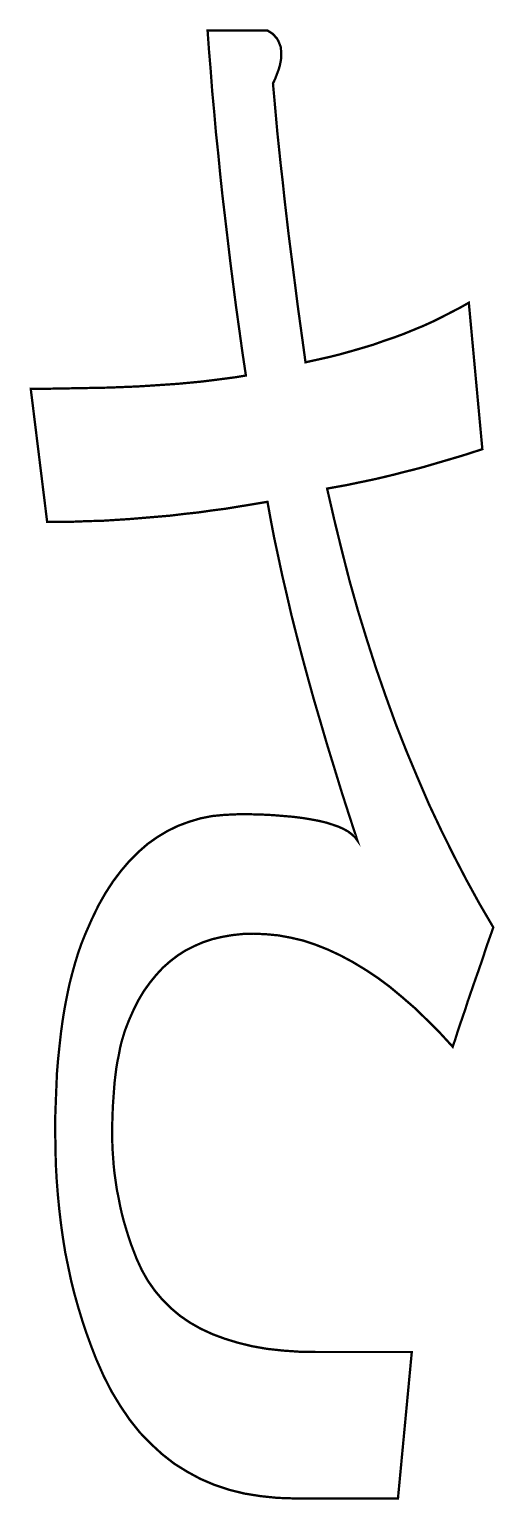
# Model space of a CAD drawing. Extents: x 27 to 67, y 104 to 232.
import ezdxf

# ---------------------------------------------------------------- set-up
doc = ezdxf.new("R2010")
doc.units = 0
doc.layers.get('0').update_dxf_attribs({"linetype": 'CONTINUOUS'})

msp = doc.modelspace()

# ---------------------------------------------------------------- linework, layer by layer
at = {"const_width": 0.2}
msp.add_lwpolyline([(47.625, 190.65), (46.425, 190.45), (45.2, 190.25), (44, 190.05), (42.8, 189.9), (41.6, 189.725), (40.4, 189.6), (39.2, 189.45), (38, 189.35), (36.8, 189.25), (35.625, 189.15), (34.425, 189.075), (33.25, 189), (32.05, 188.975), (30.875, 188.925), (29.675, 188.9), (28.5, 188.9), (27.075, 200.475), (28.5, 200.475), (29.9, 200.5), (31.25, 200.525), (32.6, 200.55), (33.875, 200.575), (35.125, 200.625), (36.35, 200.675), (37.55, 200.75), (38.675, 200.825), (39.8, 200.9), (40.875, 201), (41.925, 201.1), (42.925, 201.225), (43.9, 201.35), (44.85, 201.475), (45.75, 201.625), (45.45, 203.625), (45.175, 205.625), (44.9, 207.575), (44.65, 209.525), (44.4, 211.475), (44.175, 213.4), (43.95, 215.3), (43.725, 217.175), (43.525, 219.05), (43.35, 220.9), (43.15, 222.725), (43, 224.525), (42.825, 226.325), (42.7, 228.1), (42.55, 229.85), (42.425, 231.6), (47.625, 231.6), (47.875, 231.45), (48.1, 231.3), (48.275, 231.1), (48.45, 230.9), (48.575, 230.675), (48.675, 230.425), (48.775, 230.175), (48.8, 229.9), (48.825, 229.6), (48.825, 229.275), (48.775, 228.95), (48.7, 228.575), (48.6, 228.225), (48.45, 227.825), (48.3, 227.425), (48.1, 227), (48.225, 225.625), (48.35, 224.225), (48.475, 222.8), (48.625, 221.375), (48.775, 219.925), (48.95, 218.45), (49.1, 216.975), (49.275, 215.475), (49.45, 213.95), (49.65, 212.4), (49.85, 210.85), (50.05, 209.275), (50.25, 207.675), (50.475, 206.05), (50.7, 204.425), (50.925, 202.775), (51.95, 203), (52.95, 203.225), (53.95, 203.475), (54.925, 203.75), (55.875, 204.025), (56.8, 204.3), (57.7, 204.625), (58.6, 204.925), (59.475, 205.25), (60.325, 205.6), (61.175, 205.95), (62, 206.325), (62.8, 206.725), (63.575, 207.125), (64.35, 207.525), (65.1, 207.95), (66.275, 195.225), (65.425, 194.95), (64.575, 194.675), (63.725, 194.425), (62.875, 194.175), (62.025, 193.925), (61.175, 193.675), (60.325, 193.45), (59.5, 193.25), (58.65, 193.025), (57.825, 192.825), (56.975, 192.625), (56.15, 192.45), (55.3, 192.275), (54.475, 192.1), (53.625, 191.95), (52.8, 191.8), (53.425, 189.075), (54.075, 186.425), (54.75, 183.775), (55.475, 181.2), (56.25, 178.675), (57.05, 176.175), (57.9, 173.725), (58.775, 171.3), (59.7, 168.95), (60.675, 166.625), (61.65, 164.35), (62.7, 162.125), (63.775, 159.95), (64.875, 157.825), (66.025, 155.725), (67.225, 153.675), (67, 153.025), (66.775, 152.4), (66.55, 151.75), (66.35, 151.1), (66.125, 150.45), (65.9, 149.8), (65.675, 149.175), (65.45, 148.525), (65.225, 147.875), (65, 147.225), (64.8, 146.575), (64.575, 145.925), (64.35, 145.275), (64.125, 144.6), (63.925, 143.95), (63.7, 143.3), (62.6, 144.5), (61.5, 145.6), (60.425, 146.65), (59.325, 147.6), (58.25, 148.5), (57.175, 149.3), (56.075, 150.025), (55, 150.675), (53.925, 151.25), (52.85, 151.75), (51.775, 152.175), (50.725, 152.525), (49.65, 152.775), (48.575, 152.975), (47.525, 153.075), (46.45, 153.125), (45.5, 153.1), (44.575, 153), (43.7, 152.85), (42.85, 152.65), (42.025, 152.375), (41.275, 152.05), (40.525, 151.675), (39.825, 151.225), (39.175, 150.725), (38.55, 150.175), (37.975, 149.55), (37.425, 148.875), (36.9, 148.15), (36.425, 147.35), (36, 146.5), (35.6, 145.6), (35.425, 145.15), (35.25, 144.7), (35.1, 144.2), (34.95, 143.7), (34.825, 143.175), (34.725, 142.6), (34.6, 142.025), (34.5, 141.425), (34.425, 140.825), (34.35, 140.175), (34.3, 139.5), (34.25, 138.8), (34.2, 138.1), (34.175, 137.375), (34.15, 136.6), (34.15, 135.825), (34.15, 135.1), (34.175, 134.4), (34.225, 133.675), (34.275, 132.975), (34.35, 132.275), (34.45, 131.575), (34.55, 130.875), (34.7, 130.175), (34.825, 129.5), (34.975, 128.825), (35.15, 128.15), (35.35, 127.475), (35.55, 126.825), (35.775, 126.15), (36.025, 125.5), (36.275, 124.85), (36.725, 123.875), (37.25, 122.95), (37.85, 122.1), (38.5, 121.325), (39.225, 120.6), (40.025, 119.925), (40.9, 119.325), (41.825, 118.8), (42.85, 118.325), (43.925, 117.925), (45.075, 117.575), (46.3, 117.275), (47.575, 117.05), (48.95, 116.9), (50.375, 116.8), (51.875, 116.775), (60.15, 116.775), (58.95, 104.05), (49.975, 104.05), (48.475, 104.1), (47.025, 104.25), (45.625, 104.475), (44.3, 104.8), (43.025, 105.225), (41.8, 105.75), (40.65, 106.375), (39.525, 107.075), (38.475, 107.9), (37.5, 108.8), (36.55, 109.775), (35.675, 110.875), (34.875, 112.05), (34.1, 113.325), (33.4, 114.7), (32.75, 116.175), (32.325, 117.275), (31.925, 118.375), (31.55, 119.5), (31.2, 120.65), (30.875, 121.8), (30.575, 123), (30.325, 124.2), (30.075, 125.4), (29.875, 126.65), (29.7, 127.9), (29.55, 129.175), (29.425, 130.475), (29.325, 131.775), (29.25, 133.1), (29.225, 134.45), (29.2, 135.825), (29.2, 137.175), (29.25, 138.5), (29.3, 139.775), (29.35, 141.025), (29.45, 142.225), (29.575, 143.4), (29.7, 144.525), (29.85, 145.625), (30.025, 146.7), (30.225, 147.725), (30.425, 148.7), (30.675, 149.675), (30.925, 150.575), (31.2, 151.475), (31.5, 152.325), (31.825, 153.125), (32.375, 154.375), (32.95, 155.575), (33.575, 156.675), (34.225, 157.675), (34.925, 158.6), (35.65, 159.45), (36.425, 160.225), (37.225, 160.925), (38.075, 161.525), (38.95, 162.05), (39.875, 162.5), (40.825, 162.85), (41.825, 163.15), (42.85, 163.35), (43.925, 163.45), (45.025, 163.5), (46.125, 163.5), (47.15, 163.475), (48.125, 163.425), (49.025, 163.35), (49.9, 163.275), (50.675, 163.175), (51.425, 163.05), (52.1, 162.925), (52.725, 162.775), (53.275, 162.6), (53.775, 162.425), (54.225, 162.225), (54.625, 162), (54.95, 161.75), (55.225, 161.5), (55.425, 161.225), (54.725, 163.375), (54.05, 165.475), (53.425, 167.525), (52.8, 169.55), (52.225, 171.525), (51.65, 173.475), (51.125, 175.375), (50.625, 177.225), (50.15, 179.05), (49.7, 180.825), (49.3, 182.575), (48.9, 184.275), (48.55, 185.925), (48.2, 187.55), (47.9, 189.125), (47.625, 190.65)], close=True, dxfattribs=at)

doc.saveas('drawing.dxf')
